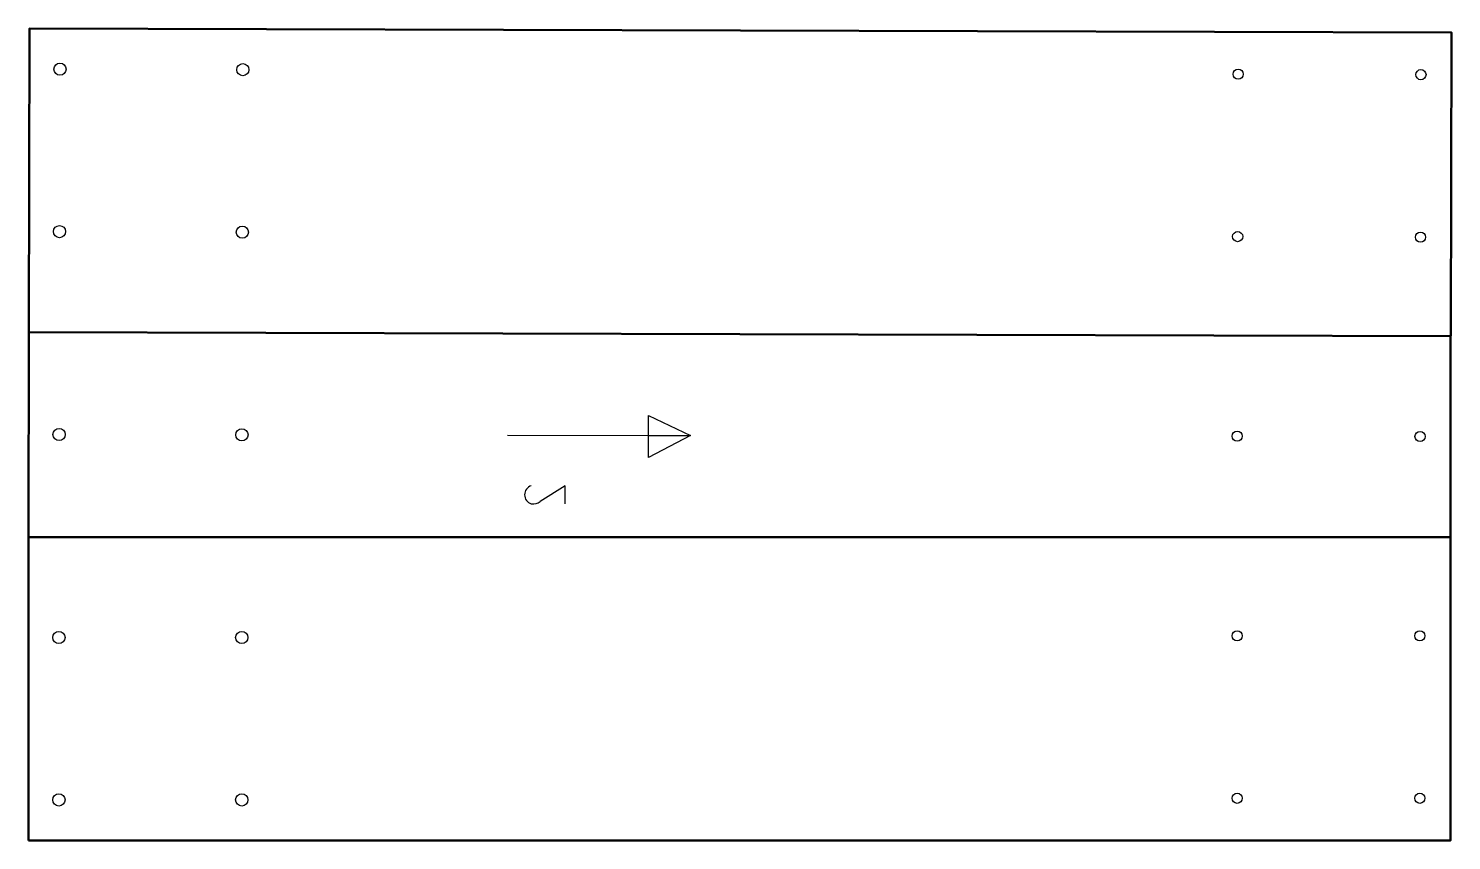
# Model space of a CAD drawing. Header units: millimetres. Extents: x 0 to 701, y 1 to 401.
import ezdxf

# ---------------------------------------------------------------- set-up
doc = ezdxf.new("R2010")
doc.units = ezdxf.units.MM
doc.layers.add('AutoDXF_SmallHoles', color=4, linetype='Continuous')
for name, color, linetype, lineweight in [('IV_BEND_DOWN', 11, 'Continuous', 50), ('IV_MARK_SURFACE_BACK', 91, 'Continuous', 25), ('IV_OUTER_PROFILE', 7, 'Continuous', 50)]:
    doc.layers.add(name, color=color, linetype=linetype, lineweight=lineweight)

msp = doc.modelspace()

# ---------------------------------------------------------------- linework, layer by layer
at = {"layer": 'AutoDXF_SmallHoles'}
for centre, radius in [((15.73, 380.85), 3), ((105.73, 380.6), 3), ((595.72, 378.4), 2.5), ((685.72, 378.14), 2.5), ((15.5, 300.85), 3), ((105.5, 300.6), 3), ((595.49, 298.4), 2.5), ((685.49, 298.14), 2.5), ((15.29, 200.93), 3), ((105.29, 200.8), 3), ((595.29, 200.1), 2.5), ((685.28, 199.97), 2.5), ((15.21, 101), 3), ((105.21, 101), 3), ((595.21, 101.8), 2.5), ((685.21, 101.8), 2.5), ((15.21, 21), 3), ((105.21, 21), 3), ((595.21, 21.8), 2.5), ((685.21, 21.8), 2.5)]:
    msp.add_circle(centre, radius, dxfattribs=at)
at = {"layer": 'IV_BEND_DOWN'}
for p, q in [((700.36, 249.42), (0.36, 251.42)), ((0.21, 150.47), (700.21, 150.47))]:
    msp.add_line(p, q, dxfattribs=at)
at = {"layer": 'IV_MARK_SURFACE_BACK'}
for p, q in [((305.41, 200.51), (305.43, 210.31)), ((305.43, 210.31), (326.12, 200.48)), ((235.99, 200.61), (305.41, 200.51)), ((305.4, 189.6), (305.41, 200.51)), ((326.12, 200.48), (305.4, 189.6)), ((305.41, 200.51), (326.12, 200.48)), ((264.42, 175.68), (252.19, 167.92)), ((264.41, 166.79), (264.42, 175.68))]:
    msp.add_line(p, q, dxfattribs=at)
for centre, radius, start, end in [((249.06, 171.26), 4.63, 106.32286, 253.51344), ((248.62, 172.8), 6.04, 261.68177, 306.22701)]:
    msp.add_arc(centre, radius, start, end, dxfattribs=at)
at = {"layer": 'IV_OUTER_PROFILE', "flags": 128}
msp.add_lwpolyline([(0.21, 1), (0.21, 149.34), (0.22, 151.61), (0.36, 250.29), (0.36, 252.55), (0.78, 400.9), (700.78, 398.9), (700.36, 250.55), (700.35, 248.29), (700.22, 151.61), (700.21, 149.34), (700.21, 1)], close=True, dxfattribs=at)

doc.saveas('drawing.dxf')
